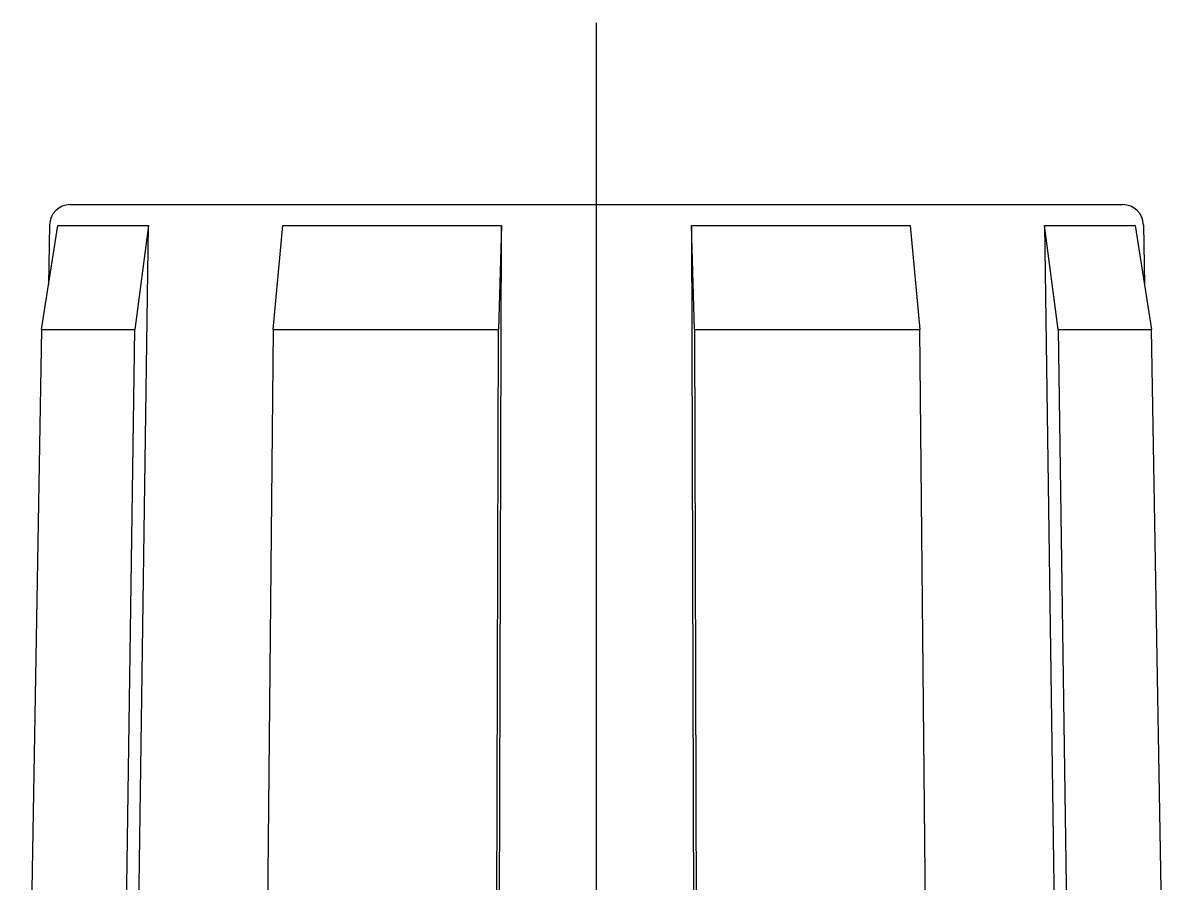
# Model space of a CAD drawing. Extents: x 257 to 467, y 148 to 350.
# Drawn here: x 422.19 to 449.9, y 249.5 to 270.26 of the extents above; entities that cross this region are included whole.
import ezdxf

# ---------------------------------------------------------------- set-up
doc = ezdxf.new("R2010")
doc.units = 0
doc.linetypes.add('CENTER', pattern=[50.8, 31.75, -6.35, 6.35, -6.35])
doc.layers.get('0').update_dxf_attribs({"linetype": 'CONTINUOUS'})
doc.layers.add('CENTER', color=1, linetype='CENTER')

msp = doc.modelspace()

# ---------------------------------------------------------------- linework, layer by layer
at = {"color": 7, "linetype": 'CONTINUOUS'}
for p, q in [((423.338, 265.877), (448.755, 265.877)), ((422.642, 262.865), (423.038, 265.377)), ((422.838, 265.386), (422.813, 263.948)), ((423.038, 265.377), (425.226, 265.377)), ((424.827, 237.47), (425.226, 265.377)), ((425.226, 265.377), (424.897, 262.865)), ((428.239, 262.865), (428.47, 265.377)), ((428.47, 265.377), (433.753, 265.377)), ((433.668, 237.47), (433.753, 265.377)), ((433.753, 265.377), (433.683, 262.865)), ((438.41, 262.865), (438.34, 265.377)), ((438.34, 265.377), (438.425, 237.47)), ((438.34, 265.377), (443.623, 265.377)), ((443.623, 265.377), (443.854, 262.865)), ((447.196, 262.865), (446.866, 265.377)), ((446.866, 265.377), (447.265, 237.47)), ((446.866, 265.377), (449.054, 265.377)), ((449.054, 265.377), (449.451, 262.865)), ((449.255, 265.386), (449.28, 263.948)), ((422.642, 262.865), (422.195, 236.855)), ((422.642, 262.865), (424.897, 262.865)), ((424.525, 236.855), (424.897, 262.865)), ((428.239, 262.865), (427.979, 236.855)), ((428.239, 262.865), (433.683, 262.865)), ((433.604, 236.855), (433.683, 262.865)), ((438.41, 262.865), (438.489, 236.855)), ((438.41, 262.865), (443.854, 262.865)), ((444.114, 236.855), (443.854, 262.865)), ((447.196, 262.865), (447.568, 236.855)), ((447.196, 262.865), (449.451, 262.865)), ((449.898, 236.855), (449.451, 262.865))]:
    msp.add_line(p, q, dxfattribs=at)
for centre, start, end in [((423.338, 265.377), 90, 179), ((448.755, 265.377), 1, 90)]:
    msp.add_arc(centre, 0.5, start, end, dxfattribs=at)
at = {"layer": 'CENTER', "color": 1, "linetype": 'CENTER'}
msp.add_line((436.046, 191.823), (436.046, 270.265), dxfattribs=at)

doc.saveas('drawing.dxf')
